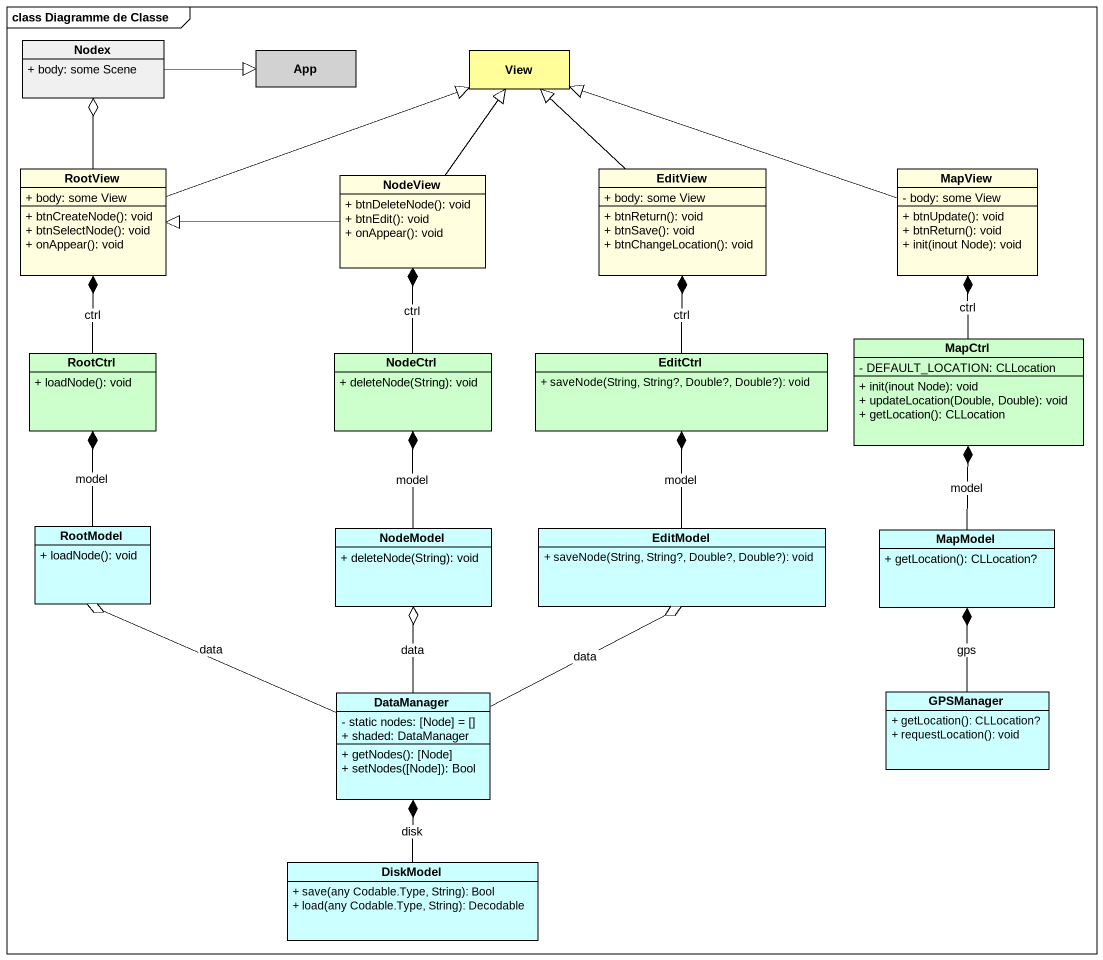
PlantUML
@startuml
mainframe class Diagramme de Classe
hide circle
hide empty members
skinparam classAttributeIconSize 0
class Nodex #F0F0F0 {
  + body: some Scene
}
class App #D2D2D2
class View #FFFE99
class RootView #FFFFE0 {
  + body: some View
  + btnCreateNode(): void
  + btnSelectNode(): void
  + onAppear(): void
}
class EditView #FFFFE0 {
  + body: some View
  + btnReturn(): void
  + btnSave(): void
  + btnChangeLocation(): void
}
class MapView #FFFFE0 {
  - body: some View
  + btnUpdate(): void
  + btnReturn(): void
  + init(inout Node): void
}
class NodeView #FFFFE0 {
  + btnDeleteNode(): void
  + btnEdit(): void
  + onAppear(): void
}
class RootCtrl #CCFFCC {
  + loadNode(): void
}
class NodeCtrl #CCFFCC {
  + deleteNode(String): void
}
class EditCtrl #CCFFCC {
  + saveNode(String, String?, Double?, Double?): void
}
class MapCtrl #CCFFCC {
  - DEFAULT_LOCATION: CLLocation
  + init(inout Node): void
  + updateLocation(Double, Double): void
  + getLocation(): CLLocation
}
class RootModel #CCFFFF {
  + loadNode(): void
}
class NodeModel #CCFFFF {
  + deleteNode(String): void
}
class EditModel #CCFFFF {
  + saveNode(String, String?, Double?, Double?): void
}
class MapModel #CCFFFF {
  + getLocation(): CLLocation?
}
class DataManager #CCFFFF {
  - static nodes: [Node] = []
  + shaded: DataManager
  + getNodes(): [Node]
  + setNodes([Node]): Bool
}
class GPSManager #CCFFFF {
  + getLocation(): CLLocation?
  + requestLocation(): void
}
class DiskModel #CCFFFF {
  + save(any Codable.Type, String): Bool
  + load(any Codable.Type, String): Decodable
}
Nodex -right-|> App
RootView -up-o Nodex
RootView -right-|> View
EditView -up-|> View
MapView -left-|> View
NodeView -up-|> View
NodeView -left-|> RootView
RootCtrl -up-* RootView : ctrl
NodeCtrl -up-* NodeView : ctrl
EditCtrl -up-* EditView : ctrl
MapCtrl -up-* MapView : ctrl
RootModel -up-* RootCtrl : model
NodeModel -up-* NodeCtrl : model
EditModel -up-* EditCtrl : model
MapModel -up-* MapCtrl : model
DataManager -left-o RootModel : data
DataManager -up-o NodeModel : data
DataManager -up-o EditModel : data
GPSManager -up-* MapModel : gps
DiskModel -up-* DataManager : disk
@enduml
